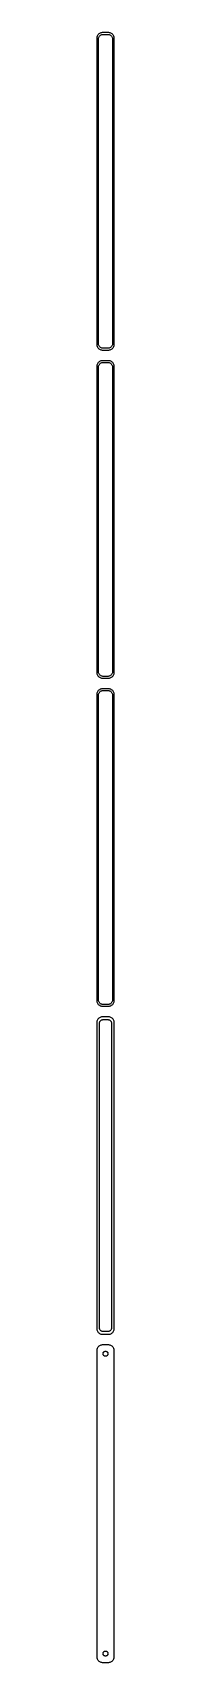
# Model space of a CAD drawing. Header units: metres. Extents: x -8 to 8, y 1260 to 2646.
import ezdxf

# ---------------------------------------------------------------- set-up
doc = ezdxf.new("R2010")
doc.units = ezdxf.units.M

msp = doc.modelspace()

# ---------------------------------------------------------------- linework, layer by layer
for p, q in [((-7.46057, 2641.63), (-7.5, 2641)), ((-7.5, 2641), (-7.5, 2381)), ((-7.34291, 2642.24), (-7.46057, 2641.63)), ((-7.14888, 2642.84), (-7.34291, 2642.24)), ((-6.88153, 2643.41), (-7.14888, 2642.84)), ((-6.54507, 2643.94), (-6.88153, 2643.41)), ((-6.14484, 2644.42), (-6.54507, 2643.94)), ((-5.68712, 2644.85), (-6.14484, 2644.42)), ((-6, 2640.5), (-5.96844, 2641)), ((-6, 2381.5), (-6, 2640.5)), ((-5.96844, 2641), (-5.87433, 2641.49)), ((-5.87433, 2641.49), (-5.7191, 2641.97)), ((-5.7191, 2641.97), (-5.50522, 2642.43)), ((-5.17912, 2645.22), (-5.68712, 2644.85)), ((-5.50522, 2642.43), (-5.23605, 2642.85)), ((-5.23605, 2642.85), (-4.91586, 2643.24)), ((-4.62889, 2645.52), (-5.17912, 2645.22)), ((-4.91586, 2643.24), (-4.54968, 2643.58)), ((-4.04507, 2645.76), (-4.62889, 2645.52)), ((-4.54968, 2643.58), (-4.1433, 2643.88)), ((-4.1433, 2643.88), (-3.70311, 2644.12)), ((-3.4369, 2645.91), (-4.04507, 2645.76)), ((-3.70311, 2644.12), (-3.23605, 2644.3)), ((-2.81395, 2645.99), (-3.4369, 2645.91)), ((-3.23605, 2644.3), (-2.74951, 2644.43)), ((2.81395, 2645.99), (-2.81395, 2645.99)), ((-2.74951, 2644.43), (-2.25116, 2644.49)), ((-2.25116, 2644.49), (2.25116, 2644.49)), ((2.25116, 2644.49), (2.74951, 2644.43)), ((2.74951, 2644.43), (3.23605, 2644.3)), ((3.4369, 2645.91), (2.81395, 2645.99)), ((3.23605, 2644.3), (3.70311, 2644.12)), ((4.04507, 2645.76), (3.4369, 2645.91)), ((3.70311, 2644.12), (4.1433, 2643.88)), ((4.62889, 2645.52), (4.04507, 2645.76)), ((4.1433, 2643.88), (4.54968, 2643.58)), ((4.54968, 2643.58), (4.91586, 2643.24)), ((5.17912, 2645.22), (4.62889, 2645.52)), ((4.91586, 2643.24), (5.23605, 2642.85)), ((5.68712, 2644.85), (5.17912, 2645.22)), ((5.23605, 2642.85), (5.50522, 2642.43)), ((5.50522, 2642.43), (5.7191, 2641.97)), ((6.14484, 2644.42), (5.68712, 2644.85)), ((5.7191, 2641.97), (5.87433, 2641.49)), ((5.87433, 2641.49), (5.96844, 2641)), ((5.96844, 2641), (6, 2640.5)), ((6, 2640.5), (6, 2381.5)), ((6.54507, 2643.94), (6.14484, 2644.42)), ((6.88153, 2643.41), (6.54507, 2643.94)), ((7.14888, 2642.84), (6.88153, 2643.41)), ((7.34291, 2642.24), (7.14888, 2642.84)), ((7.46057, 2641.63), (7.34291, 2642.24)), ((7.5, 2641), (7.46057, 2641.63)), ((7.5, 2381), (7.5, 2641)), ((-7.5, 2381), (-7.46057, 2380.37)), ((-7.46057, 2380.37), (-7.34291, 2379.76)), ((-7.34291, 2379.76), (-7.14888, 2379.16)), ((-7.14888, 2379.16), (-6.88153, 2378.59)), ((-6.88153, 2378.59), (-6.54507, 2378.06)), ((-6.54507, 2378.06), (-6.14484, 2377.58)), ((-6.14484, 2377.58), (-5.68712, 2377.15)), ((-5.96844, 2381), (-6, 2381.5)), ((-5.87433, 2380.51), (-5.96844, 2381)), ((-5.7191, 2380.03), (-5.87433, 2380.51)), ((-5.50522, 2379.57), (-5.7191, 2380.03)), ((-5.68712, 2377.15), (-5.17912, 2376.78)), ((-5.23605, 2379.15), (-5.50522, 2379.57)), ((-4.91586, 2378.76), (-5.23605, 2379.15)), ((-5.17912, 2376.78), (-4.62889, 2376.48)), ((-4.54968, 2378.42), (-4.91586, 2378.76)), ((-4.62889, 2376.48), (-4.04507, 2376.24)), ((-4.1433, 2378.12), (-4.54968, 2378.42)), ((-3.70311, 2377.88), (-4.1433, 2378.12)), ((-4.04507, 2376.24), (-3.4369, 2376.09)), ((-3.23605, 2377.7), (-3.70311, 2377.88)), ((-3.4369, 2376.09), (-2.81395, 2376.01)), ((-2.74951, 2377.57), (-3.23605, 2377.7)), ((-2.81395, 2376.01), (2.81395, 2376.01)), ((-2.25116, 2377.51), (-2.74951, 2377.57)), ((2.25116, 2377.51), (-2.25116, 2377.51)), ((2.74951, 2377.57), (2.25116, 2377.51)), ((3.23605, 2377.7), (2.74951, 2377.57)), ((2.81395, 2376.01), (3.4369, 2376.09)), ((3.70311, 2377.88), (3.23605, 2377.7)), ((3.4369, 2376.09), (4.04507, 2376.24)), ((4.1433, 2378.12), (3.70311, 2377.88)), ((4.04507, 2376.24), (4.62889, 2376.48)), ((4.54968, 2378.42), (4.1433, 2378.12)), ((4.91586, 2378.76), (4.54968, 2378.42)), ((4.62889, 2376.48), (5.17912, 2376.78)), ((5.23605, 2379.15), (4.91586, 2378.76)), ((5.17912, 2376.78), (5.68712, 2377.15)), ((5.50522, 2379.57), (5.23605, 2379.15)), ((5.7191, 2380.03), (5.50522, 2379.57)), ((5.68712, 2377.15), (6.14484, 2377.58)), ((5.87433, 2380.51), (5.7191, 2380.03)), ((5.96844, 2381), (5.87433, 2380.51)), ((6, 2381.5), (5.96844, 2381)), ((6.14484, 2377.58), (6.54507, 2378.06)), ((6.54507, 2378.06), (6.88153, 2378.59)), ((6.88153, 2378.59), (7.14888, 2379.16)), ((7.14888, 2379.16), (7.34291, 2379.76)), ((7.34291, 2379.76), (7.46057, 2380.37)), ((7.46057, 2380.37), (7.5, 2381)), ((-7.46057, 2362.63), (-7.5, 2362)), ((-7.5, 2362), (-7.5, 2102)), ((-7.34291, 2363.24), (-7.46057, 2362.63)), ((-7.14888, 2363.84), (-7.34291, 2363.24)), ((-6.88153, 2364.41), (-7.14888, 2363.84)), ((-6.54507, 2364.94), (-6.88153, 2364.41)), ((-6.14484, 2365.42), (-6.54507, 2364.94)), ((-5.68712, 2365.85), (-6.14484, 2365.42)), ((-6, 2361.5), (-5.96844, 2362)), ((-6, 2102.5), (-6, 2361.5)), ((-5.96844, 2362), (-5.87433, 2362.49)), ((-5.87433, 2362.49), (-5.7191, 2362.97)), ((-5.7191, 2362.97), (-5.50522, 2363.43)), ((-5.17912, 2366.22), (-5.68712, 2365.85)), ((-5.50522, 2363.43), (-5.23605, 2363.85)), ((-5.23605, 2363.85), (-4.91586, 2364.24)), ((-4.62889, 2366.52), (-5.17912, 2366.22)), ((-4.91586, 2364.24), (-4.54968, 2364.58)), ((-4.04507, 2366.76), (-4.62889, 2366.52)), ((-4.54968, 2364.58), (-4.1433, 2364.88)), ((-4.1433, 2364.88), (-3.70311, 2365.12)), ((-3.4369, 2366.91), (-4.04507, 2366.76)), ((-3.70311, 2365.12), (-3.23605, 2365.3)), ((-2.81395, 2366.99), (-3.4369, 2366.91)), ((-3.23605, 2365.3), (-2.74951, 2365.43)), ((2.81395, 2366.99), (-2.81395, 2366.99)), ((-2.74951, 2365.43), (-2.25116, 2365.49)), ((-2.25116, 2365.49), (2.25116, 2365.49)), ((2.25116, 2365.49), (2.74951, 2365.43)), ((2.74951, 2365.43), (3.23605, 2365.3)), ((3.4369, 2366.91), (2.81395, 2366.99)), ((3.23605, 2365.3), (3.70311, 2365.12)), ((4.04507, 2366.76), (3.4369, 2366.91)), ((3.70311, 2365.12), (4.1433, 2364.88)), ((4.62889, 2366.52), (4.04507, 2366.76)), ((4.1433, 2364.88), (4.54968, 2364.58)), ((4.54968, 2364.58), (4.91586, 2364.24)), ((5.17912, 2366.22), (4.62889, 2366.52)), ((4.91586, 2364.24), (5.23605, 2363.85)), ((5.68712, 2365.85), (5.17912, 2366.22)), ((5.23605, 2363.85), (5.50522, 2363.43)), ((5.50522, 2363.43), (5.7191, 2362.97)), ((6.14484, 2365.42), (5.68712, 2365.85)), ((5.7191, 2362.97), (5.87433, 2362.49)), ((5.87433, 2362.49), (5.96844, 2362)), ((5.96844, 2362), (6, 2361.5)), ((6, 2361.5), (6, 2102.5)), ((6.54507, 2364.94), (6.14484, 2365.42)), ((6.88153, 2364.41), (6.54507, 2364.94)), ((7.14888, 2363.84), (6.88153, 2364.41)), ((7.34291, 2363.24), (7.14888, 2363.84)), ((7.46057, 2362.63), (7.34291, 2363.24)), ((7.5, 2362), (7.46057, 2362.63)), ((7.5, 2102), (7.5, 2362)), ((-7.5, 2102), (-7.46057, 2101.37)), ((-7.46057, 2101.37), (-7.34291, 2100.76)), ((-7.34291, 2100.76), (-7.14888, 2100.16)), ((-7.14888, 2100.16), (-6.88153, 2099.59)), ((-6.88153, 2099.59), (-6.54507, 2099.06)), ((-6.54507, 2099.06), (-6.14484, 2098.58)), ((-6.14484, 2098.58), (-5.68712, 2098.15)), ((-5.96844, 2102), (-6, 2102.5)), ((-5.87433, 2101.51), (-5.96844, 2102)), ((-5.7191, 2101.03), (-5.87433, 2101.51)), ((-5.50522, 2100.57), (-5.7191, 2101.03)), ((-5.68712, 2098.15), (-5.17912, 2097.78)), ((-5.23605, 2100.15), (-5.50522, 2100.57)), ((-4.91586, 2099.76), (-5.23605, 2100.15)), ((-5.17912, 2097.78), (-4.62889, 2097.48)), ((-4.54968, 2099.42), (-4.91586, 2099.76)), ((-4.62889, 2097.48), (-4.04507, 2097.24)), ((-4.1433, 2099.12), (-4.54968, 2099.42)), ((-3.70311, 2098.88), (-4.1433, 2099.12)), ((-4.04507, 2097.24), (-3.4369, 2097.09)), ((-3.23605, 2098.7), (-3.70311, 2098.88)), ((-3.4369, 2097.09), (-2.81395, 2097.01)), ((-2.74951, 2098.57), (-3.23605, 2098.7)), ((-2.81395, 2097.01), (2.81395, 2097.01)), ((-2.25116, 2098.51), (-2.74951, 2098.57)), ((2.25116, 2098.51), (-2.25116, 2098.51)), ((2.74951, 2098.57), (2.25116, 2098.51)), ((3.23605, 2098.7), (2.74951, 2098.57)), ((2.81395, 2097.01), (3.4369, 2097.09)), ((3.70311, 2098.88), (3.23605, 2098.7)), ((3.4369, 2097.09), (4.04507, 2097.24)), ((4.1433, 2099.12), (3.70311, 2098.88)), ((4.04507, 2097.24), (4.62889, 2097.48)), ((4.54968, 2099.42), (4.1433, 2099.12)), ((4.91586, 2099.76), (4.54968, 2099.42)), ((4.62889, 2097.48), (5.17912, 2097.78)), ((5.23605, 2100.15), (4.91586, 2099.76)), ((5.17912, 2097.78), (5.68712, 2098.15)), ((5.50522, 2100.57), (5.23605, 2100.15)), ((5.7191, 2101.03), (5.50522, 2100.57)), ((5.68712, 2098.15), (6.14484, 2098.58)), ((5.87433, 2101.51), (5.7191, 2101.03)), ((5.96844, 2102), (5.87433, 2101.51)), ((6, 2102.5), (5.96844, 2102)), ((6.14484, 2098.58), (6.54507, 2099.06)), ((6.54507, 2099.06), (6.88153, 2099.59)), ((6.88153, 2099.59), (7.14888, 2100.16)), ((7.14888, 2100.16), (7.34291, 2100.76)), ((7.34291, 2100.76), (7.46057, 2101.37)), ((7.46057, 2101.37), (7.5, 2102)), ((-7.46057, 2083.63), (-7.5, 2083)), ((-7.5, 2083), (-7.5, 1823)), ((-7.34291, 2084.24), (-7.46057, 2083.63)), ((-7.14888, 2084.84), (-7.34291, 2084.24)), ((-6.88153, 2085.41), (-7.14888, 2084.84)), ((-6.54507, 2085.94), (-6.88153, 2085.41)), ((-6.14484, 2086.42), (-6.54507, 2085.94)), ((-5.68712, 2086.85), (-6.14484, 2086.42)), ((-6, 2082.5), (-5.96844, 2083)), ((-6, 1823.5), (-6, 2082.5)), ((-5.96844, 2083), (-5.87433, 2083.49)), ((-5.87433, 2083.49), (-5.7191, 2083.97)), ((-5.7191, 2083.97), (-5.50522, 2084.43)), ((-5.17912, 2087.22), (-5.68712, 2086.85)), ((-5.50522, 2084.43), (-5.23605, 2084.85)), ((-5.23605, 2084.85), (-4.91586, 2085.24)), ((-4.62889, 2087.52), (-5.17912, 2087.22)), ((-4.91586, 2085.24), (-4.54968, 2085.58)), ((-4.04507, 2087.76), (-4.62889, 2087.52)), ((-4.54968, 2085.58), (-4.1433, 2085.88)), ((-4.1433, 2085.88), (-3.70311, 2086.12)), ((-3.4369, 2087.91), (-4.04507, 2087.76)), ((-3.70311, 2086.12), (-3.23605, 2086.3)), ((-2.81395, 2087.99), (-3.4369, 2087.91)), ((-3.23605, 2086.3), (-2.74951, 2086.43)), ((2.81395, 2087.99), (-2.81395, 2087.99)), ((-2.74951, 2086.43), (-2.25116, 2086.49)), ((-2.25116, 2086.49), (2.25116, 2086.49)), ((2.25116, 2086.49), (2.74951, 2086.43)), ((2.74951, 2086.43), (3.23605, 2086.3)), ((3.4369, 2087.91), (2.81395, 2087.99)), ((3.23605, 2086.3), (3.70311, 2086.12)), ((4.04507, 2087.76), (3.4369, 2087.91)), ((3.70311, 2086.12), (4.1433, 2085.88)), ((4.62889, 2087.52), (4.04507, 2087.76)), ((4.1433, 2085.88), (4.54968, 2085.58)), ((4.54968, 2085.58), (4.91586, 2085.24)), ((5.17912, 2087.22), (4.62889, 2087.52)), ((4.91586, 2085.24), (5.23605, 2084.85)), ((5.68712, 2086.85), (5.17912, 2087.22)), ((5.23605, 2084.85), (5.50522, 2084.43)), ((5.50522, 2084.43), (5.7191, 2083.97)), ((6.14484, 2086.42), (5.68712, 2086.85)), ((5.7191, 2083.97), (5.87433, 2083.49)), ((5.87433, 2083.49), (5.96844, 2083)), ((5.96844, 2083), (6, 2082.5)), ((6, 2082.5), (6, 1823.5)), ((6.54507, 2085.94), (6.14484, 2086.42)), ((6.88153, 2085.41), (6.54507, 2085.94)), ((7.14888, 2084.84), (6.88153, 2085.41)), ((7.34291, 2084.24), (7.14888, 2084.84)), ((7.46057, 2083.63), (7.34291, 2084.24)), ((7.5, 2083), (7.46057, 2083.63)), ((7.5, 1823), (7.5, 2083)), ((-7.5, 1823), (-7.46057, 1822.37)), ((-7.46057, 1822.37), (-7.34291, 1821.76)), ((-7.34291, 1821.76), (-7.14888, 1821.16)), ((-7.14888, 1821.16), (-6.88153, 1820.59)), ((-6.88153, 1820.59), (-6.54507, 1820.06)), ((-6.54507, 1820.06), (-6.14484, 1819.58)), ((-6.14484, 1819.58), (-5.68712, 1819.15)), ((-5.96844, 1823), (-6, 1823.5)), ((-5.87433, 1822.51), (-5.96844, 1823)), ((-5.7191, 1822.03), (-5.87433, 1822.51)), ((-5.50522, 1821.57), (-5.7191, 1822.03)), ((-5.68712, 1819.15), (-5.17912, 1818.78)), ((-5.23605, 1821.15), (-5.50522, 1821.57)), ((-4.91586, 1820.76), (-5.23605, 1821.15)), ((-5.17912, 1818.78), (-4.62889, 1818.48)), ((-4.54968, 1820.42), (-4.91586, 1820.76)), ((-4.62889, 1818.48), (-4.04507, 1818.24)), ((-4.1433, 1820.12), (-4.54968, 1820.42)), ((-3.70311, 1819.88), (-4.1433, 1820.12)), ((-4.04507, 1818.24), (-3.4369, 1818.09)), ((-3.23605, 1819.7), (-3.70311, 1819.88)), ((-3.4369, 1818.09), (-2.81395, 1818.01)), ((-2.74951, 1819.57), (-3.23605, 1819.7)), ((-2.81395, 1818.01), (2.81395, 1818.01)), ((-2.25116, 1819.51), (-2.74951, 1819.57)), ((2.25116, 1819.51), (-2.25116, 1819.51)), ((2.74951, 1819.57), (2.25116, 1819.51)), ((3.23605, 1819.7), (2.74951, 1819.57)), ((2.81395, 1818.01), (3.4369, 1818.09)), ((3.70311, 1819.88), (3.23605, 1819.7)), ((3.4369, 1818.09), (4.04507, 1818.24)), ((4.1433, 1820.12), (3.70311, 1819.88)), ((4.04507, 1818.24), (4.62889, 1818.48)), ((4.54968, 1820.42), (4.1433, 1820.12)), ((4.91586, 1820.76), (4.54968, 1820.42)), ((4.62889, 1818.48), (5.17912, 1818.78)), ((5.23605, 1821.15), (4.91586, 1820.76)), ((5.17912, 1818.78), (5.68712, 1819.15)), ((5.50522, 1821.57), (5.23605, 1821.15)), ((5.7191, 1822.03), (5.50522, 1821.57)), ((5.68712, 1819.15), (6.14484, 1819.58)), ((5.87433, 1822.51), (5.7191, 1822.03)), ((5.96844, 1823), (5.87433, 1822.51)), ((6, 1823.5), (5.96844, 1823)), ((6.14484, 1819.58), (6.54507, 1820.06)), ((6.54507, 1820.06), (6.88153, 1820.59)), ((6.88153, 1820.59), (7.14888, 1821.16)), ((7.14888, 1821.16), (7.34291, 1821.76)), ((7.34291, 1821.76), (7.46057, 1822.37)), ((7.46057, 1822.37), (7.5, 1823)), ((-7.46057, 1804.63), (-7.5, 1804)), ((-7.5, 1804), (-7.5, 1544)), ((-7.34291, 1805.24), (-7.46057, 1804.63)), ((-7.14888, 1805.84), (-7.34291, 1805.24)), ((-6.88153, 1806.41), (-7.14888, 1805.84)), ((-6.54507, 1806.94), (-6.88153, 1806.41)), ((-6.14484, 1807.42), (-6.54507, 1806.94)), ((-5.68712, 1807.85), (-6.14484, 1807.42)), ((-5.17912, 1808.22), (-5.68712, 1807.85)), ((-4.62889, 1808.52), (-5.17912, 1808.22)), ((-5.11292, 1803.5), (-5.08836, 1803.89)), ((-5.11292, 1544.5), (-5.11292, 1803.5)), ((-5.08836, 1803.89), (-5.01512, 1804.27)), ((-5.01512, 1804.27), (-4.89432, 1804.65)), ((-4.89432, 1804.65), (-4.72786, 1805)), ((-4.72786, 1805), (-4.5184, 1805.33)), ((-4.04507, 1808.76), (-4.62889, 1808.52)), ((-4.5184, 1805.33), (-4.26921, 1805.63)), ((-4.26921, 1805.63), (-3.98424, 1805.9)), ((-3.4369, 1808.91), (-4.04507, 1808.76)), ((-3.98424, 1805.9), (-3.66798, 1806.13)), ((-3.66798, 1806.13), (-3.32541, 1806.32)), ((-2.81395, 1808.99), (-3.4369, 1808.91)), ((-3.32541, 1806.32), (-2.96194, 1806.46)), ((-2.96194, 1806.46), (-2.5833, 1806.56)), ((2.81395, 1808.99), (-2.81395, 1808.99)), ((-2.5833, 1806.56), (-2.19545, 1806.61)), ((-2.19545, 1806.61), (2.19545, 1806.61)), ((2.19545, 1806.61), (2.5833, 1806.56)), ((2.5833, 1806.56), (2.96194, 1806.46)), ((3.4369, 1808.91), (2.81395, 1808.99)), ((2.96194, 1806.46), (3.32541, 1806.32)), ((3.32541, 1806.32), (3.66798, 1806.13)), ((4.04507, 1808.76), (3.4369, 1808.91)), ((3.66798, 1806.13), (3.98424, 1805.9)), ((3.98424, 1805.9), (4.26921, 1805.63)), ((4.62889, 1808.52), (4.04507, 1808.76)), ((4.26921, 1805.63), (4.5184, 1805.33)), ((4.5184, 1805.33), (4.72786, 1805)), ((5.17912, 1808.22), (4.62889, 1808.52)), ((4.72786, 1805), (4.89432, 1804.65)), ((4.89432, 1804.65), (5.01512, 1804.27)), ((5.01512, 1804.27), (5.08836, 1803.89)), ((5.08836, 1803.89), (5.11292, 1803.5)), ((5.11292, 1803.5), (5.11292, 1544.5)), ((5.68712, 1807.85), (5.17912, 1808.22)), ((6.14484, 1807.42), (5.68712, 1807.85)), ((6.54507, 1806.94), (6.14484, 1807.42)), ((6.88153, 1806.41), (6.54507, 1806.94)), ((7.14888, 1805.84), (6.88153, 1806.41)), ((7.34291, 1805.24), (7.14888, 1805.84)), ((7.46057, 1804.63), (7.34291, 1805.24)), ((7.5, 1804), (7.46057, 1804.63)), ((7.5, 1544), (7.5, 1804)), ((-7.5, 1544), (-7.46057, 1543.37)), ((-7.46057, 1543.37), (-7.34291, 1542.76)), ((-7.34291, 1542.76), (-7.14888, 1542.16)), ((-7.14888, 1542.16), (-6.88153, 1541.59)), ((-6.88153, 1541.59), (-6.54507, 1541.06)), ((-6.54507, 1541.06), (-6.14484, 1540.58)), ((-6.14484, 1540.58), (-5.68712, 1540.15)), ((-5.68712, 1540.15), (-5.17912, 1539.78)), ((-5.17912, 1539.78), (-4.62889, 1539.48)), ((-5.08836, 1544.11), (-5.11292, 1544.5)), ((-5.01512, 1543.73), (-5.08836, 1544.11)), ((-4.89432, 1543.35), (-5.01512, 1543.73)), ((-4.72786, 1543), (-4.89432, 1543.35)), ((-4.5184, 1542.67), (-4.72786, 1543)), ((-4.62889, 1539.48), (-4.04507, 1539.24)), ((-4.26921, 1542.37), (-4.5184, 1542.67)), ((-3.98424, 1542.1), (-4.26921, 1542.37)), ((-4.04507, 1539.24), (-3.4369, 1539.09)), ((-3.66798, 1541.87), (-3.98424, 1542.1)), ((-3.32541, 1541.68), (-3.66798, 1541.87)), ((-3.4369, 1539.09), (-2.81395, 1539.01)), ((-2.96194, 1541.54), (-3.32541, 1541.68)), ((-2.5833, 1541.44), (-2.96194, 1541.54)), ((-2.81395, 1539.01), (2.81395, 1539.01)), ((-2.19545, 1541.39), (-2.5833, 1541.44)), ((2.19545, 1541.39), (-2.19545, 1541.39)), ((2.5833, 1541.44), (2.19545, 1541.39)), ((2.96194, 1541.54), (2.5833, 1541.44)), ((2.81395, 1539.01), (3.4369, 1539.09)), ((3.32541, 1541.68), (2.96194, 1541.54)), ((3.66798, 1541.87), (3.32541, 1541.68)), ((3.4369, 1539.09), (4.04507, 1539.24)), ((3.98424, 1542.1), (3.66798, 1541.87)), ((4.26921, 1542.37), (3.98424, 1542.1)), ((4.04507, 1539.24), (4.62889, 1539.48)), ((4.5184, 1542.67), (4.26921, 1542.37)), ((4.72786, 1543), (4.5184, 1542.67)), ((4.62889, 1539.48), (5.17912, 1539.78)), ((4.89432, 1543.35), (4.72786, 1543)), ((5.01512, 1543.73), (4.89432, 1543.35)), ((5.08836, 1544.11), (5.01512, 1543.73)), ((5.11292, 1544.5), (5.08836, 1544.11)), ((5.17912, 1539.78), (5.68712, 1540.15)), ((5.68712, 1540.15), (6.14484, 1540.58)), ((6.14484, 1540.58), (6.54507, 1541.06)), ((6.54507, 1541.06), (6.88153, 1541.59)), ((6.88153, 1541.59), (7.14888, 1542.16)), ((7.14888, 1542.16), (7.34291, 1542.76)), ((7.34291, 1542.76), (7.46057, 1543.37)), ((7.46057, 1543.37), (7.5, 1544)), ((-7.46057, 1525.63), (-7.5, 1525)), ((-7.5, 1525), (-7.5, 1265)), ((-7.34291, 1526.24), (-7.46057, 1525.63)), ((-7.14888, 1526.84), (-7.34291, 1526.24)), ((-6.88153, 1527.41), (-7.14888, 1526.84)), ((-6.54507, 1527.94), (-6.88153, 1527.41)), ((-6.14484, 1528.42), (-6.54507, 1527.94)), ((-5.68712, 1528.85), (-6.14484, 1528.42)), ((-5.17912, 1529.22), (-5.68712, 1528.85)), ((-4.62889, 1529.52), (-5.17912, 1529.22)), ((-4.04507, 1529.76), (-4.62889, 1529.52)), ((-3.4369, 1529.91), (-4.04507, 1529.76)), ((-2.81395, 1529.99), (-3.4369, 1529.91)), ((2.81395, 1529.99), (-2.81395, 1529.99)), ((-0.659836, 1524.53), (-0.400101, 1524.6)), ((-0.400101, 1524.6), (-0.134064, 1524.63)), ((-0.134064, 1524.63), (0.134064, 1524.63)), ((0.134064, 1524.63), (0.400101, 1524.6)), ((0.400101, 1524.6), (0.659836, 1524.53)), ((3.4369, 1529.91), (2.81395, 1529.99)), ((4.04507, 1529.76), (3.4369, 1529.91)), ((4.62889, 1529.52), (4.04507, 1529.76)), ((5.17912, 1529.22), (4.62889, 1529.52)), ((5.68712, 1528.85), (5.17912, 1529.22)), ((6.14484, 1528.42), (5.68712, 1528.85)), ((6.54507, 1527.94), (6.14484, 1528.42)), ((6.88153, 1527.41), (6.54507, 1527.94)), ((7.14888, 1526.84), (6.88153, 1527.41)), ((7.34291, 1526.24), (7.14888, 1526.84)), ((7.46057, 1525.63), (7.34291, 1526.24)), ((7.5, 1525), (7.46057, 1525.63)), ((7.5, 1265), (7.5, 1525)), ((-2.13528, 1522.5), (-2.11845, 1522.77)), ((-2.11845, 1522.23), (-2.13528, 1522.5)), ((-2.11845, 1522.77), (-2.06821, 1523.03)), ((-2.06821, 1521.97), (-2.11845, 1522.23)), ((-2.06821, 1523.03), (-1.98534, 1523.29)), ((-1.98534, 1521.71), (-2.06821, 1521.97)), ((-1.98534, 1523.29), (-1.87117, 1523.53)), ((-1.87117, 1521.47), (-1.98534, 1521.71)), ((-1.87117, 1523.53), (-1.72748, 1523.76)), ((-1.72748, 1521.24), (-1.87117, 1521.47)), ((-1.72748, 1523.76), (-1.55655, 1523.96)), ((-1.55655, 1521.04), (-1.72748, 1521.24)), ((-1.55655, 1523.96), (-1.36108, 1524.15)), ((-1.36108, 1520.85), (-1.55655, 1521.04)), ((-1.36108, 1524.15), (-1.14413, 1524.3)), ((-1.14413, 1520.7), (-1.36108, 1520.85)), ((-1.14413, 1524.3), (-0.909149, 1524.43)), ((-0.909149, 1520.57), (-1.14413, 1520.7)), ((-0.909149, 1524.43), (-0.659836, 1524.53)), ((-0.659836, 1520.47), (-0.909149, 1520.57)), ((-0.400101, 1520.4), (-0.659836, 1520.47)), ((-0.134064, 1520.37), (-0.400101, 1520.4)), ((0.134064, 1520.37), (-0.134064, 1520.37)), ((0.400101, 1520.4), (0.134064, 1520.37)), ((0.659836, 1520.47), (0.400101, 1520.4)), ((0.659836, 1524.53), (0.909149, 1524.43)), ((0.909149, 1520.57), (0.659836, 1520.47)), ((0.909149, 1524.43), (1.14413, 1524.3)), ((1.14413, 1520.7), (0.909149, 1520.57)), ((1.14413, 1524.3), (1.36108, 1524.15)), ((1.36108, 1520.85), (1.14413, 1520.7)), ((1.36108, 1524.15), (1.55655, 1523.96)), ((1.55655, 1521.04), (1.36108, 1520.85)), ((1.55655, 1523.96), (1.72748, 1523.76)), ((1.72748, 1521.24), (1.55655, 1521.04)), ((1.72748, 1523.76), (1.87117, 1523.53)), ((1.87117, 1521.47), (1.72748, 1521.24)), ((1.87117, 1523.53), (1.98534, 1523.29)), ((1.98534, 1521.71), (1.87117, 1521.47)), ((1.98534, 1523.29), (2.06821, 1523.03)), ((2.06821, 1521.97), (1.98534, 1521.71)), ((2.06821, 1523.03), (2.11845, 1522.77)), ((2.11845, 1522.23), (2.06821, 1521.97)), ((2.11845, 1522.77), (2.13528, 1522.5)), ((2.13528, 1522.5), (2.11845, 1522.23)), ((-7.5, 1265), (-7.46057, 1264.37)), ((-7.46057, 1264.37), (-7.34291, 1263.76)), ((-7.34291, 1263.76), (-7.14888, 1263.16)), ((-7.14888, 1263.16), (-6.88153, 1262.59)), ((-6.88153, 1262.59), (-6.54507, 1262.06)), ((-6.54507, 1262.06), (-6.14484, 1261.58)), ((-6.14484, 1261.58), (-5.68712, 1261.15)), ((-2.13528, 1267.5), (-2.11845, 1267.77)), ((-2.11845, 1267.23), (-2.13528, 1267.5)), ((-2.11845, 1267.77), (-2.06821, 1268.03)), ((-2.06821, 1266.97), (-2.11845, 1267.23)), ((-2.06821, 1268.03), (-1.98534, 1268.29)), ((-1.98534, 1266.71), (-2.06821, 1266.97)), ((-1.98534, 1268.29), (-1.87117, 1268.53)), ((-1.87117, 1266.47), (-1.98534, 1266.71)), ((-1.87117, 1268.53), (-1.72748, 1268.76)), ((-1.72748, 1266.24), (-1.87117, 1266.47)), ((-1.72748, 1268.76), (-1.55655, 1268.96)), ((-1.55655, 1266.04), (-1.72748, 1266.24)), ((-1.55655, 1268.96), (-1.36108, 1269.15)), ((-1.36108, 1265.85), (-1.55655, 1266.04)), ((-1.36108, 1269.15), (-1.14413, 1269.3)), ((-1.14413, 1265.7), (-1.36108, 1265.85)), ((-1.14413, 1269.3), (-0.909149, 1269.43)), ((-0.909149, 1265.57), (-1.14413, 1265.7)), ((-0.909149, 1269.43), (-0.659836, 1269.53)), ((-0.659836, 1265.47), (-0.909149, 1265.57)), ((-0.659836, 1269.53), (-0.400101, 1269.6)), ((-0.400101, 1265.4), (-0.659836, 1265.47)), ((-0.400101, 1269.6), (-0.134064, 1269.63)), ((-0.134064, 1265.37), (-0.400101, 1265.4)), ((-0.134064, 1269.63), (0.134064, 1269.63)), ((0.134064, 1265.37), (-0.134064, 1265.37)), ((0.134064, 1269.63), (0.400101, 1269.6)), ((0.400101, 1265.4), (0.134064, 1265.37)), ((0.400101, 1269.6), (0.659836, 1269.53)), ((0.659836, 1265.47), (0.400101, 1265.4)), ((0.659836, 1269.53), (0.909149, 1269.43)), ((0.909149, 1265.57), (0.659836, 1265.47)), ((0.909149, 1269.43), (1.14413, 1269.3)), ((1.14413, 1265.7), (0.909149, 1265.57)), ((1.14413, 1269.3), (1.36108, 1269.15)), ((1.36108, 1265.85), (1.14413, 1265.7)), ((1.36108, 1269.15), (1.55655, 1268.96)), ((1.55655, 1266.04), (1.36108, 1265.85)), ((1.55655, 1268.96), (1.72748, 1268.76)), ((1.72748, 1266.24), (1.55655, 1266.04)), ((1.72748, 1268.76), (1.87117, 1268.53)), ((1.87117, 1266.47), (1.72748, 1266.24)), ((1.87117, 1268.53), (1.98534, 1268.29)), ((1.98534, 1266.71), (1.87117, 1266.47)), ((1.98534, 1268.29), (2.06821, 1268.03)), ((2.06821, 1266.97), (1.98534, 1266.71)), ((2.06821, 1268.03), (2.11845, 1267.77)), ((2.11845, 1267.23), (2.06821, 1266.97)), ((2.11845, 1267.77), (2.13528, 1267.5)), ((2.13528, 1267.5), (2.11845, 1267.23)), ((5.68712, 1261.15), (6.14484, 1261.58)), ((6.14484, 1261.58), (6.54507, 1262.06)), ((6.54507, 1262.06), (6.88153, 1262.59)), ((6.88153, 1262.59), (7.14888, 1263.16)), ((7.14888, 1263.16), (7.34291, 1263.76)), ((7.34291, 1263.76), (7.46057, 1264.37)), ((7.46057, 1264.37), (7.5, 1265)), ((-5.68712, 1261.15), (-5.17912, 1260.78)), ((-5.17912, 1260.78), (-4.62889, 1260.48)), ((-4.62889, 1260.48), (-4.04507, 1260.24)), ((-4.04507, 1260.24), (-3.4369, 1260.09)), ((-3.4369, 1260.09), (-2.81395, 1260.01)), ((-2.81395, 1260.01), (2.81395, 1260.01)), ((2.81395, 1260.01), (3.4369, 1260.09)), ((3.4369, 1260.09), (4.04507, 1260.24)), ((4.04507, 1260.24), (4.62889, 1260.48)), ((4.62889, 1260.48), (5.17912, 1260.78)), ((5.17912, 1260.78), (5.68712, 1261.15))]:
    msp.add_line(p, q)

doc.saveas('drawing.dxf')
